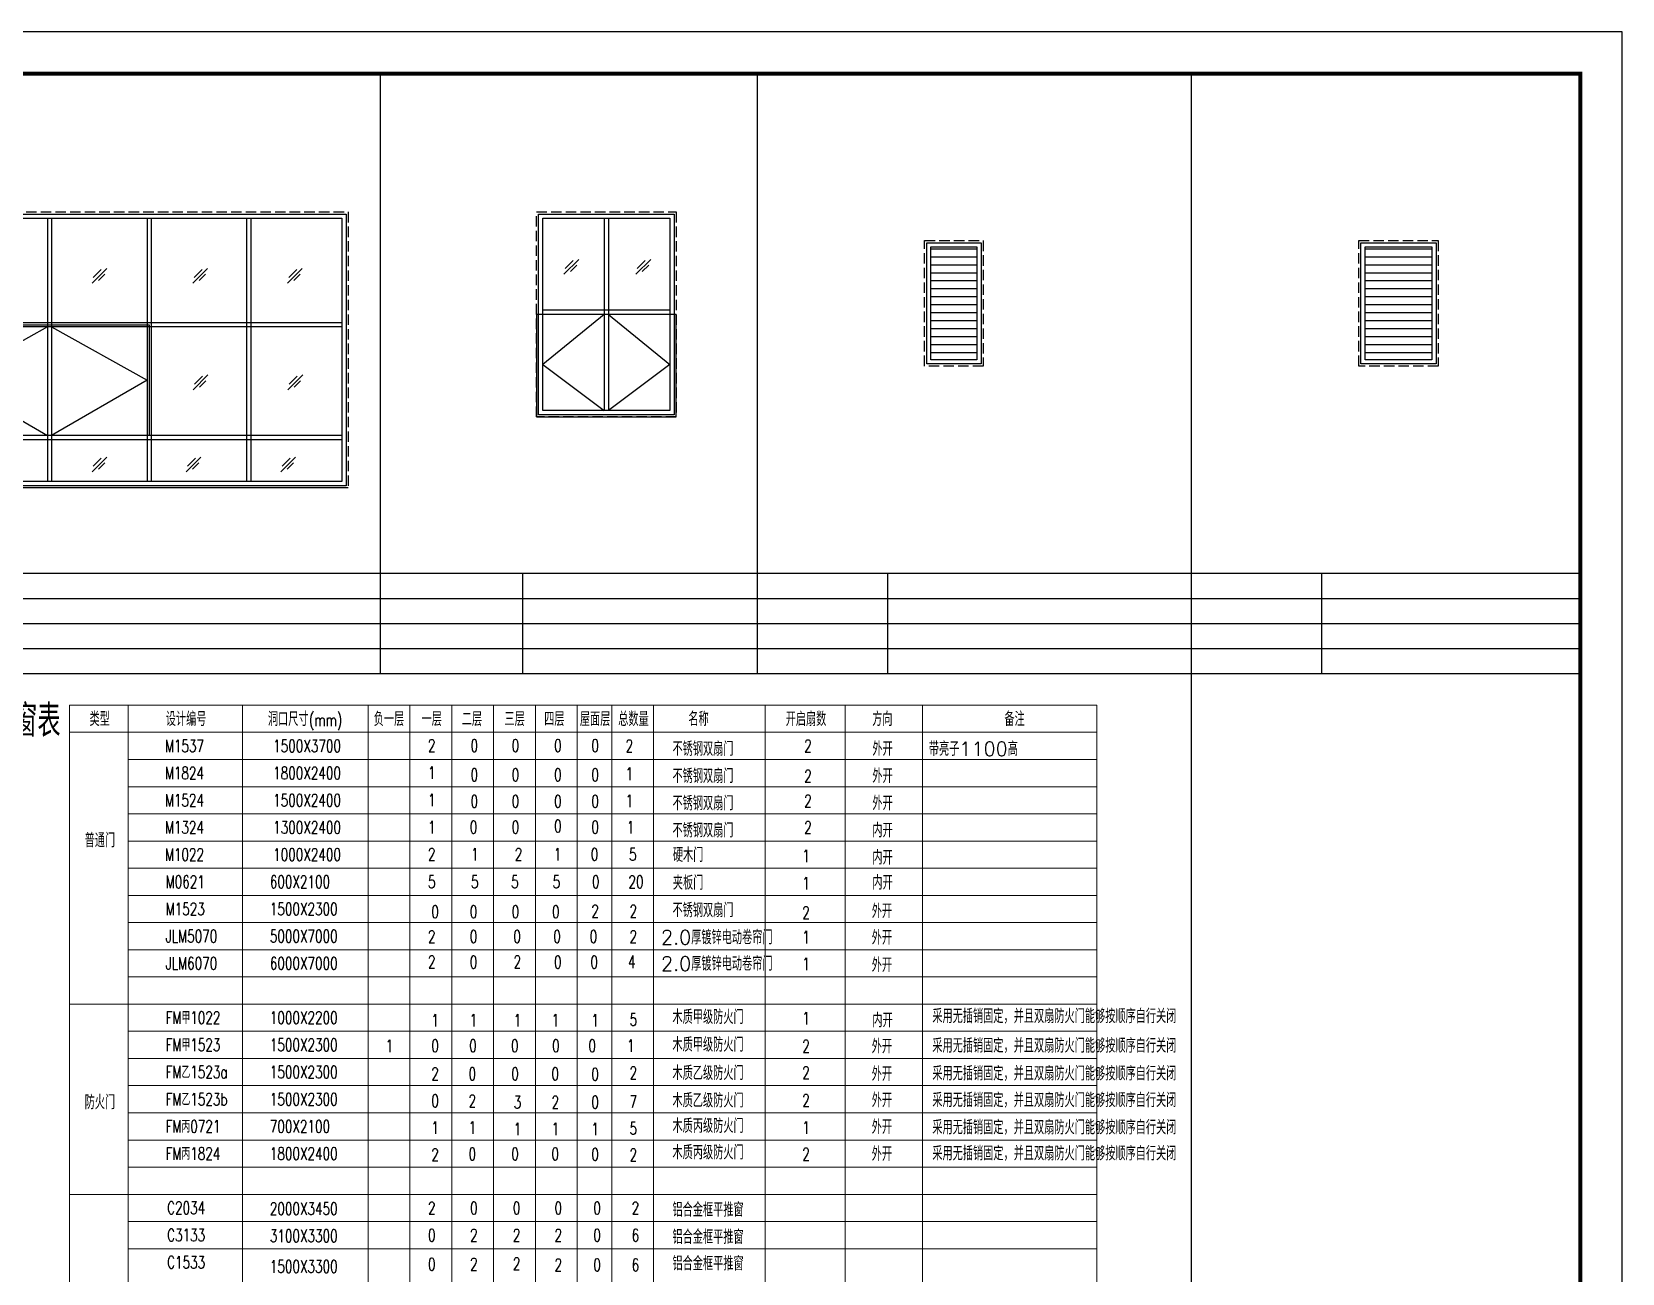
# Model space of a CAD drawing. Extents: x -1041549 to 749950, y -354245 to 17554.
# Drawn here: x 304999 to 324008, y -247786 to -232943 of the extents above; entities that cross this region are included whole.
import ezdxf

# ---------------------------------------------------------------- set-up
doc = ezdxf.new("R2010")
doc.units = 0
doc.header["$LTSCALE"] = 1000
doc.header["$MEASUREMENT"] = 0
doc.linetypes.add('CONTINOUS', pattern=[0])
doc.linetypes.add('DASH', pattern=[0.35, 0.25, -0.1])
for name, color, linetype in [('14', 1, 'Continuous'), ('PUB_TITLE', 4, 'Continuous'), ('中粗线', 1, 'DASH'), ('辅助线', 8, 'CONTINOUS')]:
    doc.layers.add(name, color=color, linetype=linetype)
doc.layers.add('A-ANNO-TEXT', color=7, linetype='Continuous', lineweight=15)
doc.styles.add('_TCH_WDTABLE', font='SIMPLEX', dxfattribs={"bigfont": 'GBCBIG'})

# ---------------------------------------------------------------- blocks, each defined once
blk = doc.blocks.new('A$Ce58e362c')
at = {"layer": '14'}
blk.add_lwpolyline([(15730, 1076), (15730, 87176)], dxfattribs=at)

msp = doc.modelspace()

# ---------------------------------------------------------------- hatches: boundary and pattern name
h = msp.add_hatch()
h.set_pattern_fill('LINE', color=8, scale=100)
h.set_pattern_definition([(0, (396492.61, -16366.85), (0, 95.25), [])])
h.paths.add_polyline_path([(315745.3, -236864), (316295.3, -236864), (316295.3, -235514), (315745.3, -235514)])
h = msp.add_hatch()
h.set_pattern_fill('LINE', color=8, scale=100)
h.set_pattern_definition([(0, (401682.18, -16366.85), (0, 95.25), [])])
h.paths.add_polyline_path([(320934.9, -236864), (321734.9, -236864), (321734.9, -235514), (320934.9, -235514)])

# ---------------------------------------------------------------- linework, layer by layer
at = {"color": 8}
for p, q in [((309160.7, -233442.6), (309160.7, -240620.9)), ((313668.7, -233442.6), (313668.7, -240620.9)), ((323508.3, -239420.9), (283208.3, -239420.9)), ((310863.7, -239420.9), (310863.7, -240620.9)), ((315226.2, -239420.9), (315226.2, -240620.9)), ((320415.8, -239420.9), (320415.8, -240620.9)), ((323508.3, -239720.9), (283208.3, -239720.9)), ((323508.3, -240020.9), (283208.3, -240020.9)), ((323508.3, -240320.9), (283208.3, -240320.9)), ((323508.3, -240620.9), (283208.3, -240620.9))]:
    msp.add_line(p, q, dxfattribs=at)
at = {"color": 4}
for p, q in [((305185.5, -235171.4, 0), (305185.5, -238321.4, 0)), ((305235.5, -235171.4, 0), (305235.5, -238321.4, 0)), ((306375.5, -235171.4, 0), (306375.5, -238321.4, 0)), ((306425.5, -235171.4, 0), (306425.5, -238321.4, 0)), ((307565.5, -235171.4, 0), (307565.5, -238321.4, 0)), ((307615.5, -235171.4, 0), (307615.5, -238321.4, 0)), ((311840.1, -235171.4, 0), (311840.1, -237471.4, 0)), ((311890.1, -235171.4, 0), (311890.1, -237471.4, 0)), ((312625.1, -236271.4, 0), (311105.1, -236271.4, 0)), ((308705.5, -236421.4, 0), (285055.5, -236421.4, 0)), ((308705.5, -236471.4, 0), (285055.5, -236471.4, 0)), ((312625.1, -236321.4, 0), (311105.1, -236321.4, 0)), ((308705.5, -237771.4, 0), (285055.5, -237771.4, 0)), ((308705.5, -237821.4, 0), (285055.5, -237821.4, 0))]:
    msp.add_line(p, q, dxfattribs=at)
at = {"color": 2}
msp.add_line((308780.5, -238396.4, 0), (284980.5, -238396.4, 0), dxfattribs=at)
at = {"color": 2, "elevation": 0}
for points in [[(285005.5, -235121.4), (308755.5, -235121.4), (308755.5, -238371.4), (285005.5, -238371.4)], [(311055.1, -235121.4), (312675.1, -235121.4), (312675.1, -237521.4), (311055.1, -237521.4)]]:
    msp.add_lwpolyline(points, close=True, dxfattribs=at)
at = {"color": 4, "elevation": 0}
for points in [[(285055.5, -235171.4), (308705.5, -235171.4), (308705.5, -238321.4), (285055.5, -238321.4)], [(311105.1, -235171.4), (312625.1, -235171.4), (312625.1, -237471.4), (311105.1, -237471.4)]]:
    msp.add_lwpolyline(points, close=True, dxfattribs=at)
at = {"color": 2}
for points in [[(316345.3, -236914), (315695.3, -236914), (315695.3, -235464), (316345.3, -235464)], [(321784.9, -236914), (320884.9, -236914), (320884.9, -235464), (321784.9, -235464)]]:
    msp.add_lwpolyline(points, close=True, dxfattribs=at)
at = {"color": 4}
for points in [[(316295.3, -236864), (315745.3, -236864), (315745.3, -235514), (316295.3, -235514)], [(321734.9, -236864), (320934.9, -236864), (320934.9, -235514), (321734.9, -235514)]]:
    msp.add_lwpolyline(points, close=True, dxfattribs=at)
at = {"color": 8, "elevation": 0}
msp.add_lwpolyline([(304045.5, -236446.4), (306400.5, -236446.4), (306400.5, -237771.4), (304045.5, -237771.4)], close=True, dxfattribs=at)
for points in [[(305185.5, -236471.4), (304045.5, -237108.9), (305185.5, -237771.4)], [(305235.5, -236471.4), (306375.5, -237108.9), (305235.5, -237771.4)], [(311840.1, -236321.4), (311105.1, -236921.4), (311840.1, -237471.4)], [(311890.1, -236321.4), (312625.1, -236921.4), (311890.1, -237471.4)]]:
    msp.add_lwpolyline(points, dxfattribs=at)
at = {"color": 8}
msp.add_lwpolyline([(311030.1, -237546.4), (312700.1, -237546.4), (312700.1, -236321.4), (311030.1, -236321.4)], close=True, dxfattribs=at)
at = {"layer": 'A-ANNO-TEXT', "extrusion": (0, -9.51011e-06, 1), "elevation": 2.4}
for points in [[(317730.6, -252987.6), (317730.6, -240993.8), (305448.7, -240993.8), (305448.7, -252987.6)], [(306148.7, -240993.8), (306148.7, -252987.6)], [(307518.8, -240993.8), (307518.8, -252987.6)], [(309018.8, -240993.8), (309018.8, -252987.6)], [(309518.8, -240993.8), (309518.8, -252987.6)], [(310018.8, -240993.8), (310018.8, -252987.6)], [(310518.8, -240993.8), (310518.8, -252987.6)], [(311018.8, -240993.8), (311018.8, -252987.6)], [(311518.8, -240993.8), (311518.8, -252987.6)], [(311931.6, -240993.8), (311931.6, -252987.6)], [(312431.6, -240993.8), (312431.6, -252987.6)], [(313763.9, -240993.8), (313763.9, -252987.6)], [(314722, -240993.8), (314722, -252987.6)], [(315643.1, -240993.8), (315643.1, -252987.6)], [(305448.7, -241318.8), (317730.6, -241318.8)], [(306148.7, -241643.8), (317730.6, -241643.8)], [(306148.7, -241968.8), (317730.6, -241968.8)], [(306148.7, -242293.8), (317730.6, -242293.8)], [(306148.7, -242618.8), (317730.6, -242618.8)], [(306148.7, -242943.8), (317730.6, -242943.8)], [(306148.7, -243268.8), (317730.6, -243268.8)], [(306148.7, -243593.8), (317730.6, -243593.8)], [(306148.7, -243918.8), (317730.6, -243918.8)], [(306148.7, -244243.8), (317730.6, -244243.8)], [(305448.7, -244568.8), (317730.6, -244568.8)], [(306148.7, -244893.8), (317730.6, -244893.8)], [(306148.7, -245218.8), (317730.6, -245218.8)], [(306148.7, -245543.8), (317730.6, -245543.8)], [(306148.7, -245868.8), (317730.6, -245868.8)], [(306148.7, -246193.8), (317730.6, -246193.8)], [(306148.7, -246518.8), (317730.6, -246518.8)], [(305448.7, -246843.8), (317730.6, -246843.8)], [(306148.7, -247168.8), (317730.6, -247168.8)], [(306148.7, -247493.8), (317730.6, -247493.8)]]:
    msp.add_lwpolyline(points, dxfattribs=at)
at = {"layer": 'PUB_TITLE'}
msp.add_lwpolyline([(281958.3, -262642.6), (324008.3, -262642.6), (324008.3, -232942.6), (281958.3, -232942.6)], close=True, dxfattribs=at)
at = {"layer": 'PUB_TITLE', "const_width": 50}
msp.add_lwpolyline([(283208.3, -262142.6), (323508.3, -262142.6), (323508.3, -233442.6), (283208.3, -233442.6)], close=True, dxfattribs=at)
at = {"layer": '中粗线', "ltscale": 0.5, "elevation": 0}
for points in [[(284980.5, -235096.4), (308780.5, -235096.4), (308780.5, -238396.4), (284980.5, -238396.4)], [(311030.1, -235096.4), (312700.1, -235096.4), (312700.1, -237546.4), (311030.1, -237546.4)]]:
    msp.add_lwpolyline(points, close=True, dxfattribs=at)
at = {"layer": '中粗线', "ltscale": 0.5}
for points in [[(316370.3, -236939), (315670.3, -236939), (315670.3, -235439), (316370.3, -235439)], [(321809.9, -236939), (320859.9, -236939), (320859.9, -235439), (321809.9, -235439)]]:
    msp.add_lwpolyline(points, close=True, dxfattribs=at)
at = {"layer": '辅助线', "color": 8, "linetype": 'ByBlock', "elevation": 0}
for points in [[(311359.6, -235841.4), (311535.8, -235665.2)], [(311375, -235774.5), (311470.7, -235678.8)], [(312219.7, -235841.4), (312395.9, -235665.2)], [(312235.2, -235774.5), (312330.9, -235678.8)], [(305718.1, -235947.2), (305894.4, -235771)], [(305733.6, -235880.3), (305829.3, -235784.6)], [(305794.5, -235916.3), (305870.3, -235840.5)], [(306922.7, -235947.2), (307098.9, -235771)], [(306938.2, -235880.3), (307033.8, -235784.6)], [(306999, -235916.3), (307074.9, -235840.5)], [(308055.3, -235947.2), (308231.5, -235771)], [(308070.8, -235880.3), (308166.4, -235784.6)], [(308131.6, -235916.3), (308207.5, -235840.5)], [(311435.9, -235810.5), (311511.8, -235734.7)], [(312296.1, -235810.5), (312371.9, -235734.7)], [(306927.4, -237222.4), (307103.6, -237046.1)], [(308060, -237222.4), (308236.2, -237046.1)], [(306942.9, -237155.4), (307038.6, -237059.8)], [(307003.8, -237191.5), (307079.6, -237115.6)], [(308075.5, -237155.4), (308171.2, -237059.8)], [(308136.4, -237191.5), (308212.2, -237115.6)], [(305718.1, -238204.9), (305894.4, -238028.7)], [(305733.6, -238138), (305829.3, -238042.3)], [(305794.5, -238174), (305870.3, -238098.2)], [(306842.7, -238204.9), (307018.9, -238028.7)], [(306858.2, -238138), (306953.8, -238042.3)], [(306919.1, -238174), (306994.9, -238098.2)], [(307975.3, -238204.9), (308151.5, -238028.7)], [(307990.8, -238138), (308086.4, -238042.3)], [(308051.6, -238174), (308127.5, -238098.2)]]:
    msp.add_lwpolyline(points, dxfattribs=at)

# ---------------------------------------------------------------- block references
at = {"xscale": 0.3333333333333333, "yscale": 0.3333333333333333, "zscale": 0.3333333333333333}
msp.add_blockref('A$Ce58e362c', (313615, -262501.1), dxfattribs=at)

# ---------------------------------------------------------------- texts
at = {"layer": 'A-ANNO-TEXT', "extrusion": (0, -9.5104e-06, 1), "style": '_TCH_WDTABLE'}
for s, height, p in [('门窗表', 385.82, (304509.2, -241374, 2.4)), ('类型', 168.79, (305688.9, -241243.8, 2.4)), ('设计编号', 168.79, (306600.1, -241243.8, 2.4)), ('洞口尺寸', 168.79, (307820.6, -241243.8, 2.4)), ('负一层', 168.79, (309086, -241243.8, 2.4)), ('一层', 168.79, (309656.9, -241243.8, 2.4)), ('二层', 168.79, (310137.6, -241243.8, 2.4)), ('三层', 168.79, (310648.3, -241243.8, 2.4)), ('四层', 168.79, (311123, -241243.8, 2.4)), ('屋面层', 168.79, (311549.5, -241243.8, 2.4)), ('总数量', 168.79, (312007.7, -241243.8, 2.4)), ('名称', 168.79, (312846.3, -241243.8, 2.4)), ('开启扇数', 168.79, (314009.3, -241243.8, 2.4)), ('方向', 168.79, (315043.8, -241243.8, 2.4)), ('备注', 168.79, (316623.8, -241243.8, 2.4)), ('普通门', 168.79, (305630.2, -242694.1, 2.4)), ('防火门', 168.79, (305630.2, -245825.4, 2.4))]:
    msp.add_text(s, height=height, rotation=360, dxfattribs=at).set_placement(p)
at = {"layer": 'A-ANNO-TEXT', "extrusion": (0, -9.5104e-06, 1), "style": '_TCH_WDTABLE', "width": 0.705882}
msp.add_text('(mm)', height=148.75, rotation=360, dxfattribs=at).set_placement((308312.1, -241243.8, 2.4))
at = {"layer": 'A-ANNO-TEXT', "color": 2, "extrusion": (0, -9.5104e-06, 1), "style": '_TCH_WDTABLE', "width": 0.705882}
for s, height, p in [('M1537', 148.75, (306588.8, -241555.6, 2.4)), ('1500X3700', 148.75, (307883.8, -241555.6, 2.4)), ('2', 148.8, (309734.1, -241552, 2.4)), ('0', 148.8, (310243.2, -241552, 2.4)), ('0', 148.8, (310734.1, -241552, 2.4)), ('0', 148.8, (311241.8, -241552, 2.4)), ('0', 148.8, (311687.3, -241552, 2.4)), ('2', 148.8, (312095.8, -241555.6, 2.4)), ('2', 148.8, (314230.5, -241555.6, 2.4)), ('M1824', 148.75, (306588.8, -241880.6, 2.4)), ('1800X2400', 148.75, (307883.8, -241880.6, 2.4)), ('1', 148.8, (309734.1, -241877, 2.4)), ('0', 148.8, (310243.2, -241901.3, 2.4)), ('0', 148.8, (310734.1, -241901.3, 2.4)), ('0', 148.8, (311241.8, -241901.3, 2.4)), ('0', 148.8, (311687.3, -241901.3, 2.4)), ('1', 148.8, (312095.8, -241889.1, 2.4)), ('2', 148.8, (314230.5, -241916.6, 2.4)), ('M1524', 148.75, (306588.8, -242205.6, 2.4)), ('1500X2400', 148.75, (307883.8, -242205.6, 2.4)), ('1', 148.8, (309734.1, -242202, 2.4)), ('0', 148.8, (310243.2, -242218.9, 2.4)), ('0', 148.8, (310734.1, -242218.9, 2.4)), ('0', 148.8, (311241.8, -242218.9, 2.4)), ('0', 148.8, (311687.3, -242218.9, 2.4)), ('1', 148.8, (312095.8, -242214.6, 2.4)), ('2', 148.8, (314230.5, -242214.8, 2.4)), ('0', 148.8, (311241.8, -242514.5, 2.4)), ('M1324', 148.75, (306588.8, -242530.6, 2.4)), ('1300X2400', 148.75, (307883.8, -242530.6, 2.4)), ('1', 148.8, (309734.1, -242527, 2.4)), ('0', 148.8, (310234.1, -242527, 2.4)), ('0', 148.8, (310734.1, -242527, 2.4)), ('0', 148.8, (311687.3, -242527, 2.4)), ('1', 148.8, (312110.8, -242530.6, 2.4)), ('2', 148.8, (314230.5, -242530.6, 2.4)), ('M1022', 148.75, (306588.8, -242855.6, 2.4)), ('1000X2400', 148.75, (307883.8, -242855.6, 2.4)), ('2', 148.8, (309734.1, -242852, 2.4)), ('1', 148.8, (310249.6, -242852, 2.4)), ('2', 148.8, (310771.8, -242852, 2.4)), ('1', 148.8, (311237.8, -242852, 2.4)), ('0', 148.8, (311679.5, -242852, 2.4)), ('5', 148.8, (312137.8, -242852, 2.4)), ('1', 148.8, (314208, -242871.3, 2.4)), ('M0621', 148.75, (306598.8, -243180.6, 2.4)), ('600X2100', 148.75, (307843.8, -243180.6, 2.4)), ('5', 148.8, (309734.1, -243180.7, 2.4)), ('5', 148.8, (310248.9, -243180.7, 2.4)), ('5', 148.8, (310727.9, -243180.7, 2.4)), ('5', 148.8, (311224.8, -243180.7, 2.4)), ('0', 148.8, (311694, -243180.7, 2.4)), ('20', 148.75, (312130.4, -243180.7, 2.4)), ('1', 148.8, (314208, -243198.1, 2.4)), ('M1523', 148.75, (306598.8, -243505.6, 2.4)), ('1500X2300', 148.75, (307843.8, -243505.6, 2.4)), ('0', 148.8, (309774.1, -243538.3, 2.4)), ('0', 148.8, (310234.1, -243538.3, 2.4)), ('0', 148.8, (310734.1, -243538.3, 2.4)), ('0', 148.8, (311216.9, -243538.3, 2.4)), ('2', 148.8, (311687.3, -243531.3, 2.4)), ('2', 148.8, (312143.7, -243531.3, 2.4)), ('2', 148.8, (314208, -243550.1, 2.4)), ('JLM5070', 148.75, (306598.8, -243830.6, 2.4)), ('5000X7000', 148.75, (307843.8, -243830.6, 2.4)), ('2', 148.8, (309734.1, -243836.5, 2.4)), ('0', 148.8, (310234.1, -243834.5, 2.4)), ('0', 148.8, (310754.2, -243834.5, 2.4)), ('0', 148.8, (311231.9, -243834.5, 2.4)), ('0', 148.8, (311667, -243834.5, 2.4)), ('2', 148.8, (312143.1, -243836.5, 2.4)), ('1', 148.8, (314208, -243842.6, 2.4)), ('JLM6070', 148.75, (306598.8, -244155.6, 2.4)), ('6000X7000', 148.75, (307843.8, -244155.6, 2.4)), ('2', 148.8, (309734.1, -244137.9, 2.4)), ('0', 148.8, (310234.1, -244141.1, 2.4)), ('2', 148.8, (310756.9, -244137.9, 2.4)), ('0', 148.8, (311240.6, -244141.1, 2.4)), ('0', 148.8, (311675.7, -244141.1, 2.4)), ('4', 148.8, (312125.9, -244137.9, 2.4)), ('1', 148.8, (314208, -244164.8, 2.4)), ('FM甲1022', 148.75, (306598.8, -244805.6, 2.4)), ('1000X2200', 148.75, (307843.8, -244805.6, 2.4)), ('1', 148.8, (309774.1, -244837, 2.4)), ('1', 148.8, (310231.7, -244837, 2.4)), ('1', 148.8, (310758.3, -244837, 2.4)), ('1', 148.8, (311211, -244837, 2.4)), ('1', 148.8, (311686.4, -244837, 2.4)), ('5', 148.8, (312143.7, -244828.1, 2.4)), ('1', 148.8, (314208, -244812.8, 2.4)), ('FM甲1523', 148.75, (306598.8, -245130.6, 2.4)), ('1500X2300', 148.75, (307843.8, -245130.6, 2.4)), ('1', 148.8, (309226.7, -245143.5, 2.4)), ('0', 148.8, (309774.1, -245141.3, 2.4)), ('0', 148.8, (310226.7, -245141.3, 2.4)), ('0', 148.8, (310726.1, -245141.3, 2.4)), ('0', 148.8, (311218, -245141.3, 2.4)), ('0', 148.8, (311652, -245141.3, 2.4)), ('1', 148.8, (312113.1, -245141.3, 2.4)), ('2', 148.8, (314208, -245146.5, 2.4)), ('FM乙1523a', 148.75, (306598.8, -245455.6, 2.4)), ('1500X2300', 148.75, (307843.8, -245455.6, 2.4)), ('2', 148.8, (309774.1, -245476.9, 2.4)), ('0', 148.8, (310218.9, -245476.9, 2.4)), ('0', 148.8, (310730, -245476.9, 2.4)), ('0', 148.8, (311209.9, -245476.9, 2.4)), ('0', 148.8, (311686.4, -245481.6, 2.4)), ('2', 148.8, (312143.7, -245464.9, 2.4)), ('2', 148.8, (314208, -245463.1, 2.4)), ('FM乙1523b', 148.75, (306598.8, -245780.6, 2.4)), ('1500X2300', 148.75, (307843.8, -245780.6, 2.4)), ('0', 148.8, (309774.1, -245799.5, 2.4)), ('2', 148.8, (310218.9, -245801.4, 2.4)), ('3', 148.8, (310758.3, -245815.7, 2.4)), ('2', 148.8, (311211, -245815.7, 2.4)), ('0', 148.8, (311686.4, -245815.7, 2.4)), ('7', 148.8, (312143.7, -245808.7, 2.4)), ('2', 148.8, (314208, -245794.8, 2.4)), ('FM丙0721', 148.75, (306598.8, -246105.6, 2.4)), ('700X2100', 148.75, (307843.8, -246105.6, 2.4)), ('1', 148.8, (309774.1, -246119.2, 2.4)), ('1', 148.8, (310218.9, -246121.2, 2.4)), ('5', 148.8, (312143.7, -246128.4, 2.4)), ('1', 148.8, (314208, -246120.2, 2.4)), ('1', 148.8, (310758.3, -246135.4, 2.4)), ('1', 148.8, (311211, -246135.4, 2.4)), ('1', 148.8, (311686.4, -246135.4, 2.4)), ('FM丙1824', 148.75, (306598.8, -246430.6, 2.4)), ('1800X2400', 148.75, (307843.8, -246430.6, 2.4)), ('2', 148.8, (309774.1, -246444.2, 2.4)), ('0', 148.8, (310218.9, -246434.5, 2.5)), ('0', 148.8, (310730, -246434.5, 2.5)), ('0', 148.8, (311209.9, -246434.5, 2.5)), ('0', 148.8, (311686.4, -246439.2, 2.5)), ('2', 148.8, (312143.7, -246444.9, 2.4)), ('2', 148.8, (314208, -246437.2, 2.4)), ('C2034', 148.75, (306616.3, -247079.5, 2.4)), ('2', 148.8, (309734.1, -247082.2, 2.4)), ('0', 148.8, (310237.6, -247082.2, 2.4)), ('0', 148.8, (310748.3, -247082.2, 2.4)), ('0', 148.8, (311246.3, -247082.2, 2.4)), ('0', 148.8, (311710.8, -247082.2, 2.4)), ('2', 148.8, (312168.6, -247082.2, 2.4)), ('2000X3450', 148.75, (307843.8, -247089.2, 2.4)), ('C3133', 148.75, (306616.3, -247404.5, 2.4)), ('3100X3300', 148.75, (307843.8, -247414.2, 2.4)), ('0', 148.8, (309734.1, -247407.2, 2.4)), ('2', 148.8, (310237.6, -247407.2, 2.4)), ('2', 148.8, (310748.3, -247407.2, 2.4)), ('2', 148.8, (311246.3, -247407.2, 2.4)), ('0', 148.8, (311710.8, -247407.2, 2.4)), ('6', 148.8, (312168.6, -247407.2, 2.4)), ('C1533', 148.75, (306616.3, -247729.5, 2.4)), ('1500X3300', 148.75, (307843.8, -247780.1, 2.4)), ('0', 148.8, (309734.1, -247753.4, 2.4)), ('2', 148.8, (310237.6, -247753.4, 2.4)), ('2', 148.8, (310748.3, -247747.6, 2.4)), ('2', 148.8, (311246.3, -247761.3, 2.4)), ('0', 148.8, (311710.8, -247761.3, 2.4)), ('6', 148.8, (312168.6, -247761.3, 2.4))]:
    msp.add_text(s, height=height, rotation=360, dxfattribs=at).set_placement(p)
at = {"layer": 'A-ANNO-TEXT', "color": 2, "extrusion": (0, -9.5104e-06, 1), "style": '_TCH_WDTABLE'}
for s, height, p in [('不锈钢双扇门', 168.79, (312656.4, -241600.4, 2.4)), ('外开', 168.79, (315045.7, -241599.6, 2.4)), ('带亮子1100高', 168.79, (315720.6, -241600.4, 2.4)), ('不锈钢双扇门', 168.79, (312656.4, -241925.4, 2.4)), ('外开', 168.79, (315045.7, -241924.6, 2.4)), ('不锈钢双扇门', 168.79, (312656.4, -242250.4, 2.4)), ('外开', 168.79, (315045.7, -242249.6, 2.4)), ('不锈钢双扇门', 168.79, (312656.4, -242575.4, 2.4)), ('内开', 168.79, (315045.7, -242574.6, 2.4)), ('硬木门', 168.79, (312661.1, -242868.2, 2.4)), ('内开', 168.79, (315045.7, -242899.6, 2.4)), ('夹板门', 168.79, (312661.1, -243201.7, 2.4)), ('内开', 168.79, (315045.7, -243199.6, 2.4)), ('不锈钢双扇门', 168.79, (312656.4, -243529.4, 2.4)), ('外开', 168.79, (315038.2, -243540.1, 2.4)), ('2.0厚镀锌电动卷帘门', 168.794, (312518.7, -243854.4, 2.4)), ('外开', 168.79, (315038.2, -243857, 2.4)), ('2.0厚镀锌电动卷帘门', 168.794, (312518.7, -244169.1, 2.4)), ('外开', 168.79, (315038.2, -244184.6, 2.4)), ('木质甲级防火门', 168.79, (312656.4, -244806.6, 2.4)), ('采用无插销固定，并且双扇防火门能够按顺序自行关闭', 168.794, (315762.4, -244796.5, 2.4)), ('内开', 168.79, (315045.7, -244845.9, 2.4)), ('木质甲级防火门', 168.79, (312656.4, -245137.3, 2.4)), ('外开', 168.79, (315038.2, -245158, 2.4)), ('采用无插销固定，并且双扇防火门能够按顺序自行关闭', 168.794, (315762.4, -245149.3, 2.4)), ('木质乙级防火门', 168.79, (312656.4, -245476.6, 2.4)), ('外开', 168.79, (315038.2, -245487.2, 2.4)), ('采用无插销固定，并且双扇防火门能够按顺序自行关闭', 168.794, (315762.4, -245481.7, 2.4)), ('木质乙级防火门', 168.79, (312656.4, -245804.6, 2.4)), ('外开', 168.79, (315038.2, -245801.2, 2.4)), ('采用无插销固定，并且双扇防火门能够按顺序自行关闭', 168.794, (315762.4, -245800.5, 2.4)), ('木质丙级防火门', 168.79, (312656.4, -246108.6, 2.4)), ('外开', 168.79, (315038.2, -246121.5, 2.4)), ('采用无插销固定，并且双扇防火门能够按顺序自行关闭', 168.794, (315762.4, -246126.1, 2.4)), ('木质丙级防火门', 168.79, (312656.4, -246425.8, 2.4)), ('外开', 168.79, (315038.2, -246443.6, 2.4)), ('采用无插销固定，并且双扇防火门能够按顺序自行关闭', 168.794, (315762.4, -246437.7, 2.4)), ('铝合金框平推窗', 168.79, (312656.4, -247111.8, 2.4)), ('铝合金框平推窗', 168.79, (312656.4, -247436.9, 2.4)), ('铝合金框平推窗', 168.79, (312656.4, -247754, 2.4))]:
    msp.add_text(s, height=height, rotation=360, dxfattribs=at).set_placement(p)

doc.saveas('drawing.dxf')
